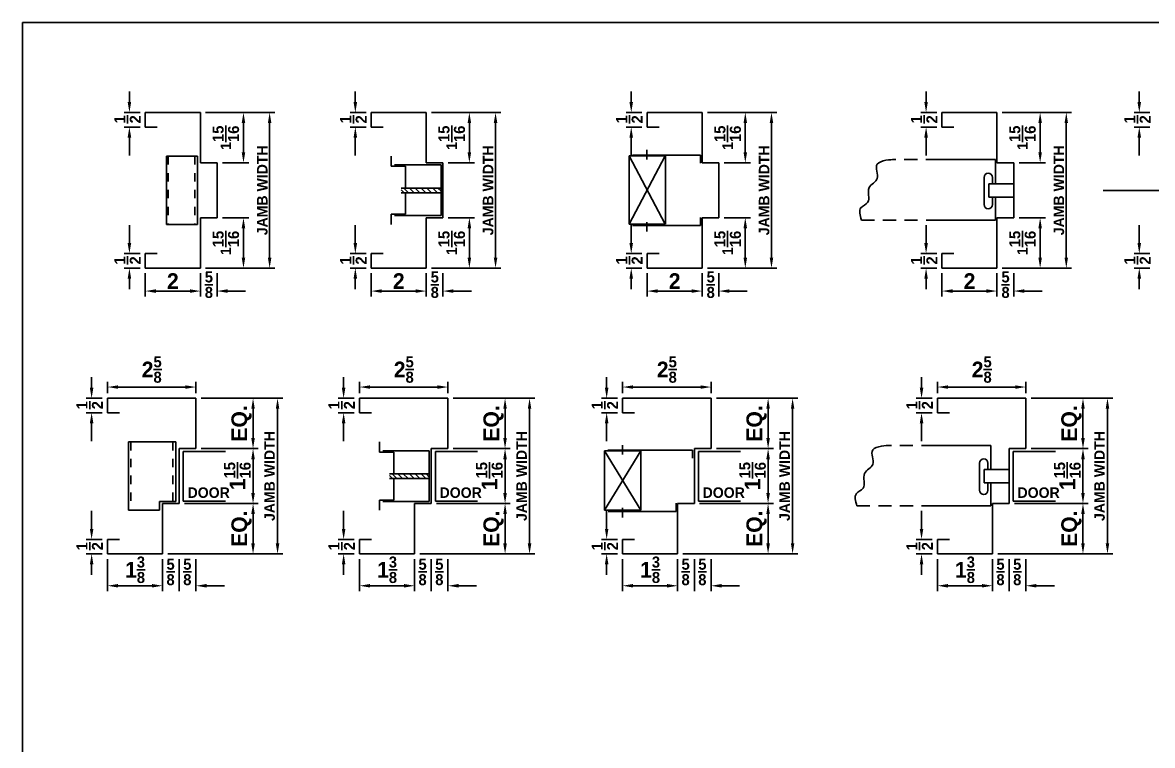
# Model space of a CAD drawing. Extents: x -5 to 29.1, y 0.3 to 20.2.
# Drawn here: x -5 to 8.43, y 11.65 to 20.23 of the extents above; entities that cross this region are included whole.
import ezdxf

# ---------------------------------------------------------------- set-up
doc = ezdxf.new("R2010")
doc.units = 0
doc.header["$MEASUREMENT"] = 0
doc.linetypes.add('HIDDEN', pattern=[0.375, 0.25, -0.125])
doc.layers.add('BORDER', color=7, linetype='CONTINUOUS')
doc.layers.add('BORDER-TEXT', color=7, linetype='CONTINUOUS')
doc.styles.add('CITYBLUEPRINT', font='cityb___.ttf', dxfattribs={"height": 0.125})

msp = doc.modelspace()

# ---------------------------------------------------------------- linework, layer by layer
at = {"layer": 'BORDER', "color": 5}
for p, q in [((-4.995, 0.284), (-4.995, 20.234)), ((-4.995, 20.234), (29.06, 20.234))]:
    msp.add_line(p, q, dxfattribs=at)
at = {"layer": 'BORDER-TEXT'}
for p, q in [((-3.726, 19.29), (-3.726, 19.415)), ((-1.042, 19.29), (-1.042, 19.415)), ((2.236, 19.29), (2.236, 19.415)), ((5.739, 19.29), (5.739, 19.415)), ((8.272, 19.29), (8.272, 19.415)), ((-3.599, 19.165), (-3.788, 19.165)), ((-2.821, 19.165), (-1.998, 19.165)), ((-0.915, 19.165), (-1.105, 19.165)), ((-0.137, 19.165), (0.686, 19.165)), ((2.363, 19.165), (2.174, 19.165)), ((3.141, 19.165), (3.964, 19.165)), ((5.866, 19.165), (5.676, 19.165)), ((6.644, 19.165), (7.467, 19.165)), ((8.399, 19.165), (8.21, 19.165)), ((-3.599, 18.993), (-3.788, 18.993)), ((-2.371, 19.04), (-2.371, 18.693)), ((-2.06, 19.04), (-2.06, 17.442)), ((-0.915, 18.993), (-1.105, 18.993)), ((0.313, 19.04), (0.313, 18.693)), ((0.624, 19.04), (0.624, 17.442)), ((2.363, 18.993), (2.174, 18.993)), ((3.591, 19.04), (3.591, 18.693)), ((3.902, 19.04), (3.902, 17.442)), ((5.866, 18.993), (5.676, 18.993)), ((7.094, 19.04), (7.094, 18.693)), ((7.405, 19.04), (7.405, 17.442)), ((8.399, 18.993), (8.21, 18.993)), ((-3.726, 18.868), (-3.726, 18.655)), ((-1.042, 18.868), (-1.042, 18.655)), ((2.236, 18.868), (2.236, 18.655)), ((5.739, 18.868), (5.739, 18.655)), ((8.272, 18.868), (8.272, 18.655)), ((2.252, 18.66), (3.06, 18.66)), ((2.423, 18.609), (2.423, 18.721)), ((3.06, 18.66), (3.06, 18.565)), ((-3.286, 18.646), (-3.286, 17.835)), ((-3.286, 18.646), (-2.918, 18.646)), ((-2.918, 18.646), (-2.918, 17.835)), ((-2.622, 18.568), (-2.308, 18.568)), ((-0.615, 18.527), (-0.615, 18.646)), ((-0.615, 18.527), (-0.447, 18.527)), ((-0.024, 18.543), (-0.578, 18.543)), ((-0.447, 18.527), (-0.447, 18.268)), ((-0.024, 18.543), (-0.024, 17.94)), ((0.062, 18.568), (0.375, 18.568)), ((2.212, 17.838), (2.212, 18.652)), ((2.641, 18.652), (2.212, 17.838)), ((2.212, 18.652), (2.641, 17.838)), ((2.641, 18.652), (2.212, 18.652)), ((2.643, 18.652), (2.643, 17.838)), ((3.34, 18.568), (3.654, 18.568)), ((6.843, 18.568), (7.156, 18.568)), ((-0.024, 18.268), (-0.498, 18.268)), ((-0.41, 18.212), (-0.466, 18.268)), ((-0.343, 18.212), (-0.399, 18.268)), ((-0.277, 18.212), (-0.333, 18.268)), ((-0.205, 18.212), (-0.261, 18.268)), ((-0.136, 18.212), (-0.192, 18.268)), ((-0.067, 18.212), (-0.123, 18.268)), ((-0.024, 18.231), (-0.061, 18.268)), ((-0.463, 18.212), (-0.498, 18.247)), ((-0.024, 18.212), (-0.498, 18.212)), ((-0.447, 18.212), (-0.447, 17.956)), ((8.806, 18.24), (7.843, 18.24)), ((-2.622, 17.915), (-2.308, 17.915)), ((-0.615, 17.956), (-0.447, 17.956)), ((-0.615, 17.836), (-0.615, 17.956)), ((-0.024, 17.94), (-0.578, 17.94)), ((0.062, 17.915), (0.375, 17.915)), ((2.423, 17.75), (2.423, 17.863)), ((3.06, 17.823), (3.06, 17.918)), ((3.34, 17.915), (3.654, 17.915)), ((6.843, 17.915), (7.156, 17.915)), ((-3.726, 17.614), (-3.726, 17.827)), ((-3.286, 17.835), (-2.918, 17.835)), ((-2.371, 17.442), (-2.371, 17.79)), ((-1.042, 17.614), (-1.042, 17.827)), ((0.313, 17.442), (0.313, 17.79)), ((2.641, 17.838), (2.212, 17.838)), ((2.236, 17.614), (2.236, 17.827)), ((2.252, 17.823), (3.06, 17.823)), ((3.591, 17.442), (3.591, 17.79)), ((5.739, 17.614), (5.739, 17.827)), ((7.094, 17.442), (7.094, 17.79)), ((8.272, 17.614), (8.272, 17.827)), ((-3.599, 17.489), (-3.788, 17.489)), ((-0.915, 17.489), (-1.105, 17.489)), ((2.363, 17.489), (2.174, 17.489)), ((5.866, 17.489), (5.676, 17.489)), ((8.399, 17.489), (8.21, 17.489)), ((-3.599, 17.317), (-3.788, 17.317)), ((-2.821, 17.317), (-1.998, 17.317)), ((-0.915, 17.317), (-1.105, 17.317)), ((-0.137, 17.317), (0.686, 17.317)), ((2.363, 17.317), (2.174, 17.317)), ((3.141, 17.317), (3.964, 17.317)), ((5.866, 17.317), (5.676, 17.317)), ((6.644, 17.317), (7.467, 17.317)), ((8.399, 17.317), (8.21, 17.317)), ((-3.726, 17.192), (-3.726, 17.067)), ((-3.537, 17.255), (-3.537, 16.981)), ((-2.883, 17.255), (-2.883, 16.981)), ((-2.685, 17.255), (-2.685, 16.981)), ((-1.042, 17.192), (-1.042, 17.067)), ((-0.853, 17.255), (-0.853, 16.981)), ((-0.2, 17.255), (-0.2, 16.981)), ((-0.001, 17.255), (-0.001, 16.981)), ((2.236, 17.192), (2.236, 17.067)), ((2.425, 17.255), (2.425, 16.981)), ((3.079, 17.255), (3.079, 16.981)), ((3.278, 17.255), (3.278, 16.981)), ((5.739, 17.192), (5.739, 17.067)), ((5.928, 17.255), (5.928, 16.981)), ((6.581, 17.255), (6.581, 16.981)), ((6.78, 17.255), (6.78, 16.981)), ((8.272, 17.192), (8.272, 17.067)), ((-3.008, 17.044), (-3.412, 17.044)), ((-2.56, 17.044), (-2.347, 17.044)), ((-0.325, 17.044), (-0.728, 17.044)), ((0.124, 17.044), (0.337, 17.044)), ((2.954, 17.044), (2.55, 17.044)), ((3.403, 17.044), (3.615, 17.044)), ((6.456, 17.044), (6.053, 17.044)), ((6.905, 17.044), (7.118, 17.044)), ((-4.175, 15.895), (-4.175, 16.02)), ((-1.181, 15.895), (-1.181, 16.02)), ((1.944, 15.895), (1.944, 16.02)), ((5.685, 15.895), (5.685, 16.02)), ((-3.986, 15.832), (-3.986, 15.966)), ((-3.06, 15.904), (-3.861, 15.904)), ((-2.935, 15.832), (-2.935, 15.966)), ((-0.992, 15.832), (-0.992, 15.966)), ((-0.066, 15.904), (-0.867, 15.904)), ((0.059, 15.832), (0.059, 15.966)), ((2.133, 15.832), (2.133, 15.966)), ((3.059, 15.904), (2.258, 15.904)), ((3.184, 15.832), (3.184, 15.966)), ((5.874, 15.832), (5.874, 15.966)), ((6.8, 15.904), (5.999, 15.904)), ((6.925, 15.832), (6.925, 15.966)), ((-4.049, 15.77), (-4.238, 15.77)), ((-2.873, 15.77), (-1.903, 15.77)), ((-1.054, 15.77), (-1.244, 15.77)), ((0.122, 15.77), (1.091, 15.77)), ((2.071, 15.77), (1.882, 15.77)), ((3.247, 15.77), (4.216, 15.77)), ((5.812, 15.77), (5.622, 15.77)), ((6.988, 15.77), (7.957, 15.77)), ((-4.049, 15.598), (-4.238, 15.598)), ((-2.257, 15.645), (-2.257, 15.297)), ((-1.966, 15.645), (-1.966, 14.047)), ((-1.054, 15.598), (-1.244, 15.598)), ((0.737, 15.645), (0.737, 15.297)), ((1.028, 15.645), (1.028, 14.047)), ((2.071, 15.598), (1.882, 15.598)), ((3.862, 15.645), (3.862, 15.297)), ((4.153, 15.645), (4.153, 14.047)), ((5.812, 15.598), (5.622, 15.598)), ((7.603, 15.645), (7.603, 15.297)), ((7.894, 15.645), (7.894, 14.047)), ((-4.175, 15.473), (-4.175, 15.26)), ((-1.181, 15.473), (-1.181, 15.26)), ((1.944, 15.473), (1.944, 15.26)), ((5.685, 15.473), (5.685, 15.26)), ((-3.736, 15.251), (-3.736, 14.44)), ((-3.736, 15.251), (-3.176, 15.251)), ((-3.176, 15.251), (-3.176, 14.545)), ((-2.873, 15.172), (-2.195, 15.172)), ((-0.754, 15.131), (-0.754, 15.251)), ((0.122, 15.172), (0.799, 15.172)), ((2.131, 15.103), (2.131, 15.215)), ((3.247, 15.172), (3.925, 15.172)), ((6.988, 15.172), (7.665, 15.172)), ((-3.086, 15.138), (-2.584, 15.138)), ((-3.086, 15.138), (-3.086, 14.548)), ((-2.257, 14.645), (-2.257, 15.047)), ((-0.754, 15.131), (-0.586, 15.131)), ((-0.163, 15.147), (-0.716, 15.147)), ((-0.586, 15.131), (-0.586, 14.872)), ((-0.163, 15.147), (-0.163, 14.544)), ((-0.091, 15.138), (0.41, 15.138)), ((-0.091, 15.138), (-0.091, 14.548)), ((0.737, 14.645), (0.737, 15.047)), ((1.92, 14.442), (1.92, 15.146)), ((2.351, 15.146), (1.92, 15.146)), ((1.92, 14.442), (2.351, 15.146)), ((1.92, 15.146), (2.349, 14.442)), ((1.959, 15.154), (2.965, 15.154)), ((2.351, 15.146), (2.351, 14.442)), ((2.965, 15.154), (2.965, 15.058)), ((3.034, 15.138), (3.536, 15.138)), ((3.034, 15.138), (3.034, 14.548)), ((3.862, 14.645), (3.862, 15.047)), ((6.774, 15.138), (7.276, 15.138)), ((6.774, 15.138), (6.774, 14.548)), ((7.603, 14.645), (7.603, 15.047)), ((-0.163, 14.872), (-0.637, 14.872)), ((-0.602, 14.817), (-0.637, 14.851)), ((-0.163, 14.817), (-0.637, 14.817)), ((-0.549, 14.817), (-0.605, 14.872)), ((-0.586, 14.817), (-0.586, 14.56)), ((-0.482, 14.817), (-0.538, 14.872)), ((-0.416, 14.817), (-0.472, 14.872)), ((-0.344, 14.817), (-0.4, 14.872)), ((-0.275, 14.817), (-0.331, 14.872)), ((-0.206, 14.817), (-0.261, 14.872)), ((-0.163, 14.835), (-0.2, 14.872)), ((-3.367, 14.545), (-3.176, 14.545)), ((-3.367, 14.44), (-3.367, 14.545)), ((-3.086, 14.548), (-2.584, 14.548)), ((-3.071, 14.52), (-2.195, 14.52)), ((-0.754, 14.56), (-0.586, 14.56)), ((-0.754, 14.441), (-0.754, 14.56)), ((-0.163, 14.544), (-0.716, 14.544)), ((-0.091, 14.548), (0.41, 14.548)), ((-0.077, 14.52), (0.799, 14.52)), ((2.768, 14.427), (2.768, 14.523)), ((3.034, 14.548), (3.536, 14.548)), ((3.048, 14.52), (3.925, 14.52)), ((6.774, 14.548), (7.276, 14.548)), ((6.789, 14.52), (7.665, 14.52)), ((-4.175, 14.219), (-4.175, 14.432)), ((-3.736, 14.44), (-3.367, 14.44)), ((-2.257, 14.047), (-2.257, 14.395)), ((-1.181, 14.219), (-1.181, 14.432)), ((0.737, 14.047), (0.737, 14.395)), ((2.349, 14.442), (1.92, 14.442)), ((1.944, 14.219), (1.944, 14.432)), ((1.96, 14.427), (2.768, 14.427)), ((2.131, 14.355), (2.131, 14.467)), ((3.862, 14.047), (3.862, 14.395)), ((5.685, 14.219), (5.685, 14.432)), ((7.603, 14.047), (7.603, 14.395)), ((-4.049, 14.094), (-4.238, 14.094)), ((-1.054, 14.094), (-1.244, 14.094)), ((2.071, 14.094), (1.882, 14.094)), ((5.812, 14.094), (5.622, 14.094)), ((-4.049, 13.922), (-4.238, 13.922)), ((-3.986, 13.86), (-3.986, 13.48)), ((-3.333, 13.86), (-3.333, 13.48)), ((-3.27, 13.922), (-1.903, 13.922)), ((-3.134, 13.86), (-3.134, 13.48)), ((-2.935, 13.86), (-2.935, 13.48)), ((-1.054, 13.922), (-1.244, 13.922)), ((-0.992, 13.86), (-0.992, 13.48)), ((-0.338, 13.86), (-0.338, 13.48)), ((-0.276, 13.922), (1.091, 13.922)), ((-0.14, 13.86), (-0.14, 13.48)), ((0.059, 13.86), (0.059, 13.48)), ((2.071, 13.922), (1.882, 13.922)), ((2.133, 13.86), (2.133, 13.48)), ((2.787, 13.86), (2.787, 13.48)), ((2.849, 13.922), (4.216, 13.922)), ((2.986, 13.86), (2.986, 13.48)), ((3.184, 13.86), (3.184, 13.48)), ((5.812, 13.922), (5.622, 13.922)), ((5.874, 13.86), (5.874, 13.48)), ((6.527, 13.86), (6.527, 13.48)), ((6.59, 13.922), (7.957, 13.922)), ((6.726, 13.86), (6.726, 13.48)), ((6.925, 13.86), (6.925, 13.48)), ((-4.175, 13.797), (-4.175, 13.672)), ((-1.181, 13.797), (-1.181, 13.672)), ((1.944, 13.797), (1.944, 13.672)), ((5.685, 13.797), (5.685, 13.672)), ((-3.458, 13.543), (-3.861, 13.543)), ((-2.81, 13.543), (-2.597, 13.543)), ((-0.463, 13.543), (-0.867, 13.543)), ((0.184, 13.543), (0.397, 13.543)), ((2.662, 13.543), (2.258, 13.543)), ((3.309, 13.543), (3.522, 13.543)), ((6.402, 13.543), (5.999, 13.543)), ((7.05, 13.543), (7.263, 13.543))]:
    msp.add_line(p, q, dxfattribs=at)
at = {"layer": 'BORDER-TEXT', "color": 5}
for p, q in [((-3.537, 19.165), (-2.883, 19.165)), ((-3.537, 19.165), (-3.537, 18.993)), ((-2.883, 19.165), (-2.883, 18.568)), ((-0.853, 19.165), (-0.2, 19.165)), ((-0.853, 19.165), (-0.853, 18.993)), ((-0.2, 19.165), (-0.2, 18.568)), ((2.425, 19.165), (3.079, 19.165)), ((2.425, 19.165), (2.425, 18.993)), ((3.079, 19.165), (3.079, 18.568)), ((5.928, 19.165), (6.581, 19.165)), ((5.928, 19.165), (5.928, 18.993)), ((6.581, 19.165), (6.581, 18.568)), ((-3.537, 18.993), (-3.395, 18.993)), ((-0.853, 18.993), (-0.711, 18.993)), ((2.425, 18.993), (2.567, 18.993)), ((5.928, 18.993), (6.07, 18.993)), ((-2.883, 18.568), (-2.685, 18.568)), ((-2.685, 18.568), (-2.685, 17.915)), ((-0.2, 18.568), (-0.001, 18.568)), ((-0.001, 18.568), (-0.001, 17.915)), ((3.079, 18.568), (3.278, 18.568)), ((3.278, 18.568), (3.278, 17.915)), ((6.581, 18.568), (6.78, 18.568)), ((6.78, 18.568), (6.78, 17.915)), ((-2.883, 17.317), (-2.883, 17.915)), ((-2.883, 17.915), (-2.685, 17.915)), ((-0.2, 17.317), (-0.2, 17.915)), ((-0.2, 17.915), (-0.001, 17.915)), ((3.079, 17.915), (3.278, 17.915)), ((3.079, 17.317), (3.079, 17.915)), ((6.581, 17.317), (6.581, 17.915)), ((6.581, 17.915), (6.78, 17.915)), ((-3.537, 17.489), (-3.395, 17.489)), ((-3.537, 17.317), (-3.537, 17.489)), ((-0.853, 17.317), (-0.853, 17.489)), ((-0.853, 17.489), (-0.711, 17.489)), ((2.425, 17.489), (2.567, 17.489)), ((2.425, 17.317), (2.425, 17.489)), ((5.928, 17.317), (5.928, 17.489)), ((5.928, 17.489), (6.07, 17.489)), ((-3.537, 17.317), (-2.883, 17.317)), ((-0.853, 17.317), (-0.2, 17.317)), ((2.425, 17.317), (3.079, 17.317)), ((5.928, 17.317), (6.581, 17.317)), ((-3.986, 15.77), (-2.935, 15.77)), ((-3.986, 15.77), (-3.986, 15.598)), ((-2.935, 15.77), (-2.935, 15.172)), ((-0.992, 15.77), (0.059, 15.77)), ((-0.992, 15.77), (-0.992, 15.598)), ((0.059, 15.77), (0.059, 15.172)), ((2.133, 15.77), (3.184, 15.77)), ((2.133, 15.77), (2.133, 15.598)), ((3.184, 15.77), (3.184, 15.172)), ((5.874, 15.77), (6.925, 15.77)), ((5.874, 15.77), (5.874, 15.598)), ((6.925, 15.77), (6.925, 15.172)), ((-3.986, 15.598), (-3.844, 15.598)), ((-0.992, 15.598), (-0.85, 15.598)), ((2.133, 15.598), (2.275, 15.598)), ((5.874, 15.598), (6.016, 15.598)), ((-3.134, 15.172), (-3.134, 14.52)), ((-3.134, 15.172), (-2.935, 15.172)), ((-0.14, 15.172), (-0.14, 14.52)), ((-0.14, 15.172), (0.059, 15.172)), ((2.986, 15.172), (2.986, 14.52)), ((2.986, 15.172), (3.184, 15.172)), ((6.726, 15.172), (6.726, 14.52)), ((6.726, 15.172), (6.925, 15.172)), ((-3.333, 13.922), (-3.333, 14.52)), ((-3.333, 14.52), (-3.134, 14.52)), ((-0.338, 13.922), (-0.338, 14.52)), ((-0.338, 14.52), (-0.14, 14.52)), ((2.787, 13.922), (2.787, 14.52)), ((2.787, 14.52), (2.986, 14.52)), ((6.527, 13.922), (6.527, 14.52)), ((6.527, 14.52), (6.726, 14.52)), ((-3.986, 13.922), (-3.986, 14.094)), ((-3.986, 14.094), (-3.844, 14.094)), ((-0.992, 13.922), (-0.992, 14.094)), ((-0.992, 14.094), (-0.85, 14.094)), ((2.133, 13.922), (2.133, 14.094)), ((2.133, 14.094), (2.275, 14.094)), ((5.874, 13.922), (5.874, 14.094)), ((5.874, 14.094), (6.016, 14.094)), ((-3.986, 13.922), (-3.333, 13.922)), ((-0.992, 13.922), (-0.338, 13.922)), ((2.133, 13.922), (2.787, 13.922)), ((5.874, 13.922), (6.527, 13.922))]:
    msp.add_line(p, q, dxfattribs=at)
at = {"layer": 'BORDER-TEXT', "linetype": 'HIDDEN', "ltscale": 0.25}
for p, q in [((-3.266, 18.646), (-3.266, 17.835)), ((-2.949, 18.646), (-2.949, 17.835)), ((-3.708, 15.251), (-3.708, 14.442)), ((-3.209, 15.251), (-3.209, 14.545))]:
    msp.add_line(p, q, dxfattribs=at)
at = {"layer": 'BORDER-TEXT', "color": 7, "linetype": 'HIDDEN', "ltscale": 0.625}
for p, q in [((5.893, 18.606), (5.352, 18.606)), ((5.895, 17.888), (4.971, 17.888)), ((5.839, 15.211), (5.298, 15.211)), ((5.841, 14.493), (4.917, 14.493))]:
    msp.add_line(p, q, dxfattribs=at)
at = {"layer": 'BORDER-TEXT', "color": 7}
for p, q in [((6.564, 18.606), (5.893, 18.606)), ((6.564, 18.606), (6.564, 18.32)), ((6.428, 18.072), (6.428, 18.394)), ((6.528, 18.32), (6.528, 18.394)), ((6.78, 18.32), (6.485, 18.32)), ((6.485, 18.159), (6.485, 18.32)), ((6.78, 18.159), (6.485, 18.159)), ((6.528, 18.072), (6.528, 18.159)), ((6.564, 18.159), (6.564, 17.888)), ((6.564, 17.888), (5.895, 17.888)), ((6.51, 15.211), (5.839, 15.211)), ((6.51, 15.211), (6.51, 14.925)), ((6.374, 14.677), (6.374, 14.999)), ((6.726, 14.925), (6.431, 14.925)), ((6.431, 14.764), (6.431, 14.925)), ((6.474, 14.925), (6.474, 14.999)), ((6.726, 14.764), (6.431, 14.764)), ((6.474, 14.677), (6.474, 14.764)), ((6.51, 14.764), (6.51, 14.493)), ((6.51, 14.493), (5.841, 14.493))]:
    msp.add_line(p, q, dxfattribs=at)
for centre, start, end in [((6.478, 18.394), 0, 180), ((6.478, 18.072), 180, 0), ((6.424, 14.999), 0, 180), ((6.424, 14.677), 180, 0)]:
    msp.add_arc(centre, 0.0501, start, end, dxfattribs=at)
for points in [[(4.971, 17.888), (4.954, 17.944), (4.925, 18.039), (5.099, 18.095), (5.006, 18.287), (5.217, 18.365), (5.074, 18.6), (5.334, 18.605), (5.352, 18.606)], [(4.917, 14.493), (4.9, 14.549), (4.871, 14.643), (5.045, 14.7), (4.952, 14.892), (5.163, 14.97), (5.02, 15.204), (5.28, 15.21), (5.298, 15.211)]]:
    msp.add_open_spline(points, degree=3, knots=[0, 0, 0, 0, 0.18337, 0.310793, 0.533531, 0.715958, 0.930506, 1.183482, 1.183482, 1.183482, 1.183482], dxfattribs=at)
at = {"layer": 'BORDER-TEXT'}
for points in [[(-3.747, 19.29), (-3.705, 19.29), (-3.726, 19.165)], [(-1.063, 19.29), (-1.021, 19.29), (-1.042, 19.165)], [(2.215, 19.29), (2.257, 19.29), (2.236, 19.165)], [(5.718, 19.29), (5.76, 19.29), (5.739, 19.165)], [(8.251, 19.29), (8.293, 19.29), (8.272, 19.165)], [(-2.392, 19.04), (-2.35, 19.04), (-2.371, 19.165)], [(-2.081, 19.04), (-2.039, 19.04), (-2.06, 19.165)], [(0.292, 19.04), (0.334, 19.04), (0.313, 19.165)], [(0.603, 19.04), (0.645, 19.04), (0.624, 19.165)], [(3.57, 19.04), (3.612, 19.04), (3.591, 19.165)], [(3.881, 19.04), (3.923, 19.04), (3.902, 19.165)], [(7.073, 19.04), (7.115, 19.04), (7.094, 19.165)], [(7.384, 19.04), (7.425, 19.04), (7.405, 19.165)], [(-3.747, 18.868), (-3.705, 18.868), (-3.726, 18.993)], [(-1.063, 18.868), (-1.021, 18.868), (-1.042, 18.993)], [(2.215, 18.868), (2.257, 18.868), (2.236, 18.993)], [(5.718, 18.868), (5.76, 18.868), (5.739, 18.993)], [(8.251, 18.868), (8.293, 18.868), (8.272, 18.993)], [(-2.392, 18.693), (-2.35, 18.693), (-2.371, 18.568)], [(0.292, 18.693), (0.334, 18.693), (0.313, 18.568)], [(3.57, 18.693), (3.612, 18.693), (3.591, 18.568)], [(7.073, 18.693), (7.115, 18.693), (7.094, 18.568)], [(-2.392, 17.79), (-2.35, 17.79), (-2.371, 17.915)], [(0.292, 17.79), (0.334, 17.79), (0.313, 17.915)], [(3.57, 17.79), (3.612, 17.79), (3.591, 17.915)], [(7.073, 17.79), (7.115, 17.79), (7.094, 17.915)], [(-3.747, 17.614), (-3.705, 17.614), (-3.726, 17.489)], [(-1.063, 17.614), (-1.021, 17.614), (-1.042, 17.489)], [(2.215, 17.614), (2.257, 17.614), (2.236, 17.489)], [(5.718, 17.614), (5.76, 17.614), (5.739, 17.489)], [(8.251, 17.614), (8.293, 17.614), (8.272, 17.489)], [(-3.747, 17.192), (-3.705, 17.192), (-3.726, 17.317)], [(-2.392, 17.442), (-2.35, 17.442), (-2.371, 17.317)], [(-2.081, 17.442), (-2.039, 17.442), (-2.06, 17.317)], [(-1.063, 17.192), (-1.021, 17.192), (-1.042, 17.317)], [(0.292, 17.442), (0.334, 17.442), (0.313, 17.317)], [(0.603, 17.442), (0.645, 17.442), (0.624, 17.317)], [(2.215, 17.192), (2.257, 17.192), (2.236, 17.317)], [(3.57, 17.442), (3.612, 17.442), (3.591, 17.317)], [(3.881, 17.442), (3.923, 17.442), (3.902, 17.317)], [(5.718, 17.192), (5.76, 17.192), (5.739, 17.317)], [(7.073, 17.442), (7.115, 17.442), (7.094, 17.317)], [(7.384, 17.442), (7.425, 17.442), (7.405, 17.317)], [(8.251, 17.192), (8.293, 17.192), (8.272, 17.317)], [(-3.412, 17.065), (-3.412, 17.023), (-3.537, 17.044)], [(-3.008, 17.065), (-3.008, 17.023), (-2.883, 17.044)], [(-2.56, 17.065), (-2.56, 17.023), (-2.685, 17.044)], [(-0.728, 17.065), (-0.728, 17.023), (-0.853, 17.044)], [(-0.325, 17.065), (-0.325, 17.023), (-0.2, 17.044)], [(0.124, 17.065), (0.124, 17.023), (-0.001, 17.044)], [(2.55, 17.065), (2.55, 17.023), (2.425, 17.044)], [(2.954, 17.065), (2.954, 17.023), (3.079, 17.044)], [(3.403, 17.065), (3.403, 17.023), (3.278, 17.044)], [(6.053, 17.065), (6.053, 17.023), (5.928, 17.044)], [(6.456, 17.065), (6.456, 17.023), (6.581, 17.044)], [(6.905, 17.065), (6.905, 17.023), (6.78, 17.044)], [(-4.196, 15.895), (-4.154, 15.895), (-4.175, 15.77)], [(-3.861, 15.924), (-3.861, 15.883), (-3.986, 15.904)], [(-3.06, 15.924), (-3.06, 15.883), (-2.935, 15.904)], [(-1.202, 15.895), (-1.16, 15.895), (-1.181, 15.77)], [(-0.867, 15.924), (-0.867, 15.883), (-0.992, 15.904)], [(-0.066, 15.924), (-0.066, 15.883), (0.059, 15.904)], [(1.923, 15.895), (1.965, 15.895), (1.944, 15.77)], [(2.258, 15.924), (2.258, 15.883), (2.133, 15.904)], [(3.059, 15.924), (3.059, 15.883), (3.184, 15.904)], [(5.664, 15.895), (5.706, 15.895), (5.685, 15.77)], [(5.999, 15.924), (5.999, 15.883), (5.874, 15.904)], [(6.8, 15.924), (6.8, 15.883), (6.925, 15.904)], [(-2.278, 15.645), (-2.236, 15.645), (-2.257, 15.77)], [(-1.987, 15.645), (-1.945, 15.645), (-1.966, 15.77)], [(0.716, 15.645), (0.758, 15.645), (0.737, 15.77)], [(1.007, 15.645), (1.049, 15.645), (1.028, 15.77)], [(3.841, 15.645), (3.883, 15.645), (3.862, 15.77)], [(4.133, 15.645), (4.174, 15.645), (4.153, 15.77)], [(7.582, 15.645), (7.624, 15.645), (7.603, 15.77)], [(7.873, 15.645), (7.915, 15.645), (7.894, 15.77)], [(-4.196, 15.473), (-4.154, 15.473), (-4.175, 15.598)], [(-1.202, 15.473), (-1.16, 15.473), (-1.181, 15.598)], [(1.923, 15.473), (1.965, 15.473), (1.944, 15.598)], [(5.664, 15.473), (5.706, 15.473), (5.685, 15.598)], [(-2.278, 15.297), (-2.236, 15.297), (-2.257, 15.172)], [(-2.278, 15.047), (-2.236, 15.047), (-2.257, 15.172)], [(0.716, 15.297), (0.758, 15.297), (0.737, 15.172)], [(0.716, 15.047), (0.758, 15.047), (0.737, 15.172)], [(3.841, 15.297), (3.883, 15.297), (3.862, 15.172)], [(3.841, 15.047), (3.883, 15.047), (3.862, 15.172)], [(7.582, 15.297), (7.624, 15.297), (7.603, 15.172)], [(7.582, 15.047), (7.624, 15.047), (7.603, 15.172)], [(-2.278, 14.645), (-2.236, 14.645), (-2.257, 14.52)], [(0.716, 14.645), (0.758, 14.645), (0.737, 14.52)], [(3.841, 14.645), (3.883, 14.645), (3.862, 14.52)], [(7.582, 14.645), (7.624, 14.645), (7.603, 14.52)], [(-2.278, 14.395), (-2.236, 14.395), (-2.257, 14.52)], [(0.716, 14.395), (0.758, 14.395), (0.737, 14.52)], [(3.841, 14.395), (3.883, 14.395), (3.862, 14.52)], [(7.582, 14.395), (7.624, 14.395), (7.603, 14.52)], [(-4.196, 14.219), (-4.154, 14.219), (-4.175, 14.094)], [(-1.202, 14.219), (-1.16, 14.219), (-1.181, 14.094)], [(1.923, 14.219), (1.965, 14.219), (1.944, 14.094)], [(5.664, 14.219), (5.706, 14.219), (5.685, 14.094)], [(-2.278, 14.047), (-2.236, 14.047), (-2.257, 13.922)], [(-1.987, 14.047), (-1.945, 14.047), (-1.966, 13.922)], [(0.716, 14.047), (0.758, 14.047), (0.737, 13.922)], [(1.007, 14.047), (1.049, 14.047), (1.028, 13.922)], [(3.841, 14.047), (3.883, 14.047), (3.862, 13.922)], [(4.133, 14.047), (4.174, 14.047), (4.153, 13.922)], [(7.582, 14.047), (7.624, 14.047), (7.603, 13.922)], [(7.873, 14.047), (7.915, 14.047), (7.894, 13.922)], [(-4.196, 13.797), (-4.154, 13.797), (-4.175, 13.922)], [(-1.202, 13.797), (-1.16, 13.797), (-1.181, 13.922)], [(1.923, 13.797), (1.965, 13.797), (1.944, 13.922)], [(5.664, 13.797), (5.706, 13.797), (5.685, 13.922)], [(-3.861, 13.564), (-3.861, 13.522), (-3.986, 13.543)], [(-3.458, 13.564), (-3.458, 13.522), (-3.333, 13.543)], [(-2.81, 13.564), (-2.81, 13.522), (-2.935, 13.543)], [(-0.867, 13.564), (-0.867, 13.522), (-0.992, 13.543)], [(-0.463, 13.564), (-0.463, 13.522), (-0.338, 13.543)], [(0.184, 13.564), (0.184, 13.522), (0.059, 13.543)], [(2.258, 13.564), (2.258, 13.522), (2.133, 13.543)], [(2.662, 13.564), (2.662, 13.522), (2.787, 13.543)], [(3.309, 13.564), (3.309, 13.522), (3.184, 13.543)], [(5.999, 13.564), (5.999, 13.522), (5.874, 13.543)], [(6.402, 13.564), (6.402, 13.522), (6.527, 13.543)], [(7.05, 13.564), (7.05, 13.522), (6.925, 13.543)]]:
    msp.add_solid(points, dxfattribs=at)

# ---------------------------------------------------------------- texts
at = {"layer": 'BORDER-TEXT', "color": 7, "style": 'CITYBLUEPRINT'}
for p in [(-3.035, 14.587), (-0.041, 14.587), (3.084, 14.587), (6.825, 14.587)]:
    msp.add_text('DOOR', height=0.125, dxfattribs=at).set_placement(p)
at = {"layer": 'BORDER-TEXT', "attachment_point": 5, "rotation": 90, "style": 'CITYBLUEPRINT'}
for s, insert, char_height in [('\\A1;{\\H0.7x;\\S1/2;}', (-3.748, 19.084), 0.1875), ('\\A1;{\\H0.7x;\\S1/2;}', (-1.065, 19.084), 0.1875), ('\\A1;{\\H0.7x;\\S1/2;}', (2.214, 19.084), 0.1875), ('\\A1;{\\H0.7x;\\S1/2;}', (5.716, 19.084), 0.1875), ('\\A1;{\\H0.7x;\\S1/2;}', (8.25, 19.084), 0.1875), ('JAMB WIDTH', (-2.147, 18.241), 0.125), ('JAMB WIDTH', (0.536, 18.241), 0.125), ('JAMB WIDTH', (3.815, 18.241), 0.125), ('JAMB WIDTH', (7.317, 18.241), 0.125), ('\\A1;{\\H0.7x;\\S1/2;}', (-3.748, 17.408), 0.1875), ('\\A1;{\\H0.7x;\\S1/2;}', (-1.065, 17.408), 0.1875), ('\\A1;{\\H0.7x;\\S1/2;}', (2.214, 17.408), 0.1875), ('\\A1;{\\H0.7x;\\S1/2;}', (5.716, 17.408), 0.1875), ('\\A1;{\\H0.7x;\\S1/2;}', (8.25, 17.408), 0.1875), ('\\A1;{\\H0.7x;\\S1/2;}', (-4.198, 15.688), 0.1875), ('\\A1;{\\H0.7x;\\S1/2;}', (-1.204, 15.688), 0.1875), ('\\A1;{\\H0.7x;\\S1/2;}', (1.922, 15.688), 0.1875), ('\\A1;{\\H0.7x;\\S1/2;}', (5.662, 15.688), 0.1875), ('EQ.', (-2.394, 15.471), 0.1875), ('EQ.', (0.6, 15.471), 0.1875), ('EQ.', (3.725, 15.471), 0.1875), ('EQ.', (7.466, 15.471), 0.1875), ('JAMB WIDTH', (-2.06, 14.846), 0.125), ('JAMB WIDTH', (0.934, 14.846), 0.125), ('JAMB WIDTH', (4.059, 14.846), 0.125), ('JAMB WIDTH', (7.8, 14.846), 0.125), ('\\A1;1{\\H0.7x;\\S15/16;}', (-2.443, 14.846), 0.1875), ('\\A1;1{\\H0.7x;\\S15/16;}', (0.551, 14.846), 0.1875), ('\\A1;1{\\H0.7x;\\S15/16;}', (3.677, 14.846), 0.1875), ('\\A1;1{\\H0.7x;\\S15/16;}', (7.417, 14.846), 0.1875), ('EQ.', (-2.394, 14.221), 0.1875), ('EQ.', (0.6, 14.221), 0.1875), ('EQ.', (3.725, 14.221), 0.1875), ('EQ.', (7.466, 14.221), 0.1875), ('\\A1;{\\H0.7x;\\S1/2;}', (-4.198, 14.013), 0.1875), ('\\A1;{\\H0.7x;\\S1/2;}', (-1.204, 14.013), 0.1875), ('\\A1;{\\H0.7x;\\S1/2;}', (1.922, 14.013), 0.1875), ('\\A1;{\\H0.7x;\\S1/2;}', (5.662, 14.013), 0.1875)]:
    msp.add_mtext(s, dxfattribs=dict(at, insert=insert, char_height=char_height))
at = {"layer": 'BORDER-TEXT', "char_height": 0.125, "width": 4.103876278487079e-18, "attachment_point": 5, "rotation": 90, "style": 'CITYBLUEPRINT'}
for insert in [(-2.581, 18.866), (0.103, 18.866), (3.381, 18.866), (6.884, 18.866), (-2.581, 17.616), (0.103, 17.616), (3.381, 17.616), (6.884, 17.616)]:
    msp.add_mtext('\\A1;1{\\H1.05x;\\S15/16;}', dxfattribs=dict(at, insert=insert))
at = {"layer": 'BORDER-TEXT', "attachment_point": 5, "style": 'CITYBLUEPRINT'}
for s, insert, char_height in [('2', (-3.21, 17.162), 0.188), ('\\A1;{\\H0.7x;\\S5/8;}', (-2.782, 17.12), 0.1875), ('2', (-0.526, 17.162), 0.188), ('\\A1;{\\H0.7x;\\S5/8;}', (-0.098, 17.12), 0.1875), ('2', (2.752, 17.162), 0.188), ('\\A1;{\\H0.7x;\\S5/8;}', (3.18, 17.12), 0.1875), ('2', (6.255, 17.162), 0.188), ('\\A1;{\\H0.7x;\\S5/8;}', (6.683, 17.12), 0.1875), ('\\A1;2{\\H0.7x;\\S5/8;}', (-3.461, 16.112), 0.1875), ('\\A1;2{\\H0.7x;\\S5/8;}', (-0.466, 16.112), 0.1875), ('\\A1;2{\\H0.7x;\\S5/8;}', (2.659, 16.112), 0.1875), ('\\A1;2{\\H0.7x;\\S5/8;}', (6.4, 16.112), 0.1875), ('\\A1;1{\\H0.7x;\\S3/8;}', (-3.659, 13.733), 0.1875), ('\\A1;{\\H0.7x;\\S5/8;}', (-3.237, 13.707), 0.1875), ('\\A1;{\\H0.7x;\\S5/8;}', (-3.038, 13.707), 0.1875), ('\\A1;1{\\H0.7x;\\S3/8;}', (-0.665, 13.733), 0.1875), ('\\A1;{\\H0.7x;\\S5/8;}', (-0.243, 13.707), 0.1875), ('\\A1;{\\H0.7x;\\S5/8;}', (-0.044, 13.707), 0.1875), ('\\A1;1{\\H0.7x;\\S3/8;}', (2.46, 13.733), 0.1875), ('\\A1;{\\H0.7x;\\S5/8;}', (2.882, 13.707), 0.1875), ('\\A1;{\\H0.7x;\\S5/8;}', (3.081, 13.707), 0.1875), ('\\A1;1{\\H0.7x;\\S3/8;}', (6.201, 13.733), 0.1875), ('\\A1;{\\H0.7x;\\S5/8;}', (6.623, 13.707), 0.1875), ('\\A1;{\\H0.7x;\\S5/8;}', (6.822, 13.707), 0.1875)]:
    msp.add_mtext(s, dxfattribs=dict(at, insert=insert, char_height=char_height))

doc.saveas('drawing.dxf')
